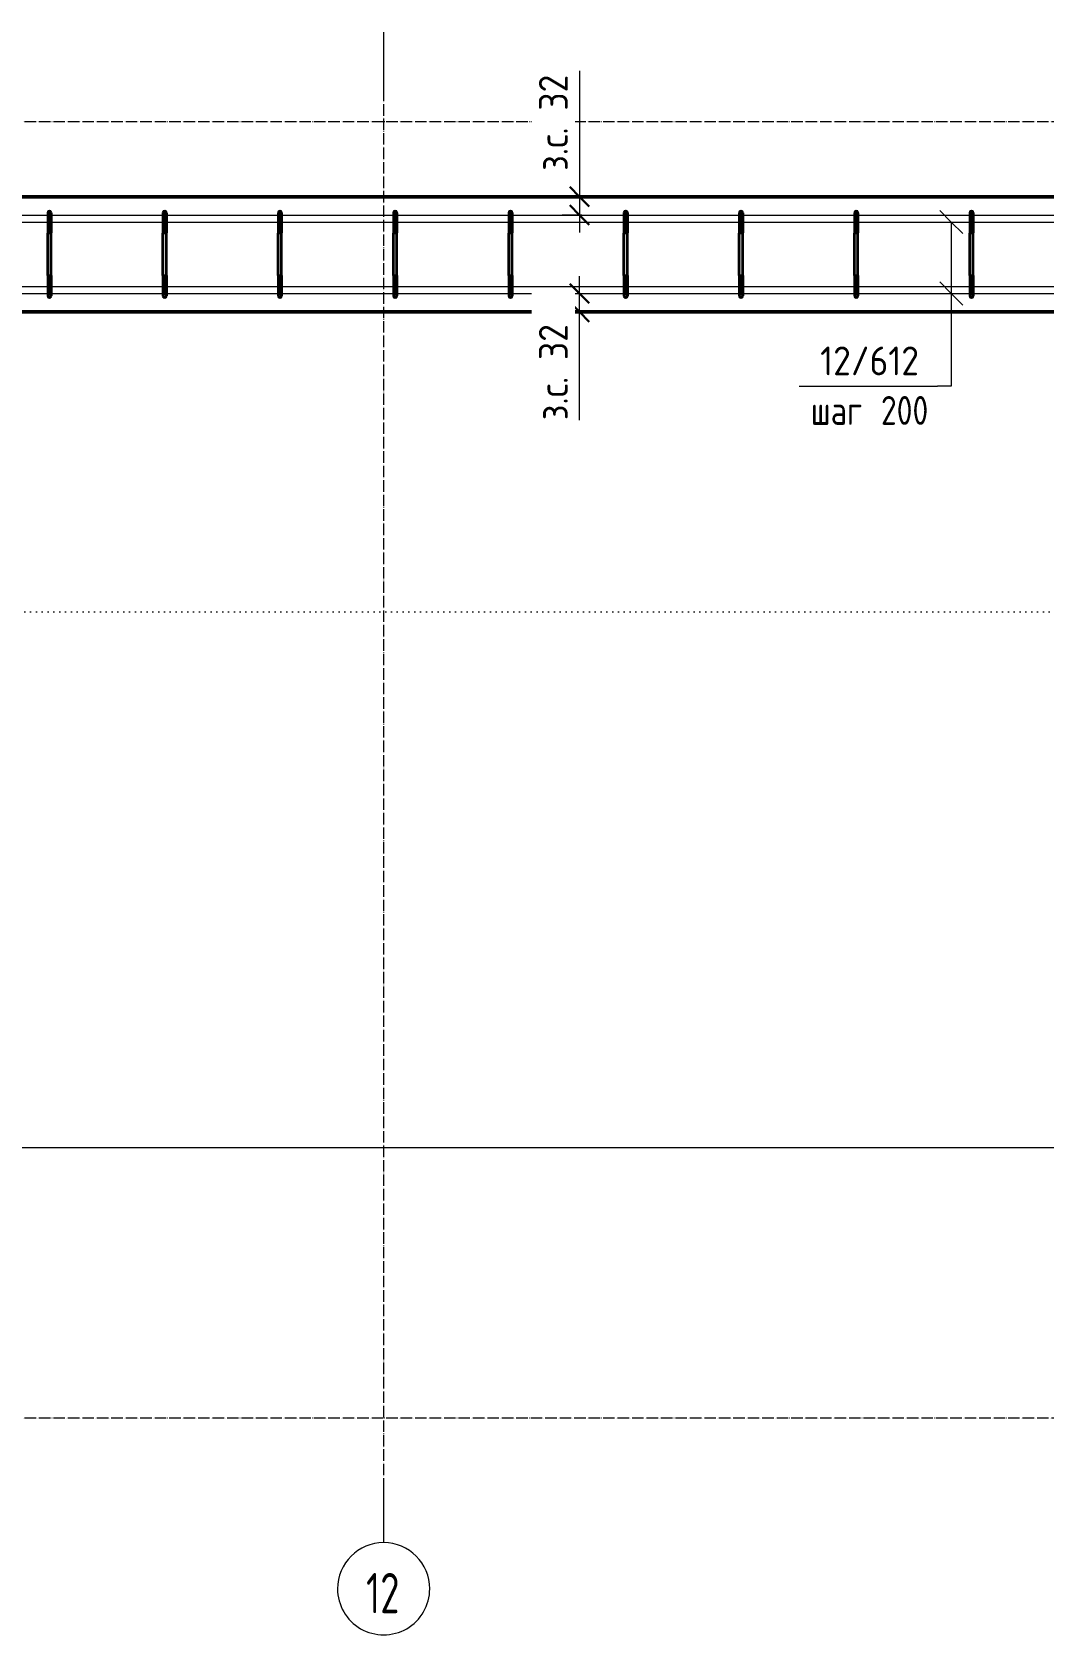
# Model space of a CAD drawing. Header units: millimetres. Extents: x 38156 to 72532, y -3741 to 33881.
# Drawn here: x 58799 to 60555, y 30766 to 33551 of the extents above; entities that cross this region are included whole.
import ezdxf

# ---------------------------------------------------------------- set-up
doc = ezdxf.new("R2010")
doc.units = ezdxf.units.MM
doc.linetypes.add('02 Штрихпунктирная _20 мм_', pattern=[25, 20, -2.5, 0, -2.5])
doc.linetypes.add('04 Пунктир 10мм', pattern=[10, 0, -10])
for name, color, linetype, lineweight in [('AA_Dim', 7, 'Continuous', 9), ('AA_Dim-20', 7, 'Continuous', 9), ('AA_Razrez', 7, 'Continuous', 9), ('AA_Vinoska', 7, 'Continuous', 9), ('AF_Stena_Опалубка', 253, 'Continuous', 20), ('KR_Armatura_Tonkie', 7, 'Continuous', 20), ('KR_Fundament', 7, 'Continuous', 20), ('Оси', 7, 'Continuous', 9)]:
    doc.layers.add(name, color=color, linetype=linetype, lineweight=lineweight)
doc.styles.add('ISOCPEUR', font='isocpeur.ttf', dxfattribs={"width": 0.7, "height": 70})
doc.styles.add('ISOCPEUR_2', font='isocpeur.ttf', dxfattribs={"width": 0.9, "height": 50})
doc.styles.add('ISOCPEUR_3', font='isocpeur.ttf', dxfattribs={"width": 0.8, "height": 50})
doc.dimstyles.new('01_Точн_3_знака__непрозр__З_С_', dxfattribs={"dimscale": 304.8, "dimtxt": 49.799059, "dimasz": 0.111549, "dimexe": 0.098425, "dimexo": 0.065617, "dimgap": 0.016404, "dimtad": 1, "dimdec": 3, "dimrnd": 0.001, "dimdsep": 46, "dimtxsty": 'ISOCPEUR_2', "dimblk1": 'OBLIQUE', "dimblk2": 'OBLIQUE', "dimsah": 1, "dimcen": 0.09, "dimdle": 0.098425, "dimazin": 0, "dimtfac": 1, "dimtdec": 4, "dimtix": 1, "dimtmove": 1, "dimatfit": 3, "dimfxl": 1, "dimtvp": 1, "dimtfill": 1, "dimtolj": 1, "dimtzin": 0, "dimlwd": 18, "dimlwe": 18, "dimarcsym": 2})

# ---------------------------------------------------------------- blocks, each defined once
blk = doc.blocks.new('Ось сетки - d_4мм-2765513-ВК_Арм')
at = {"layer": 'Оси'}
for start, end in [(360, 180), (360, 180), (180, 360), (180, 360)]:
    blk.add_arc((0, 0), 4, start, end, dxfattribs=at)
blk = doc.blocks.new('042_М_Арматуры - Диам длина поз _ Комментарий _засечки_-3763328-ВК_Арм')
at = {"layer": 'AA_Vinoska'}
blk.add_line((-6, 0), (6, 0), dxfattribs=at)
blk = doc.blocks.new('DIMBLOCK37-ВК_Арм')
at = {"layer": 'AA_Dim-20', "lineweight": 18}
for p, q in [((59748.8, 33483.3), (59748.8, 33289.9)), ((59748.8, 33295), (59748.8, 33203)), ((59748.8, 33289.9), (59748.8, 33249)), ((59752.9, 33265), (59718.8, 33265)), ((59748.8, 33265), (59752.9, 33265)), ((59752.9, 33233), (59718.8, 33233)), ((59748.8, 33233), (59752.9, 33233))]:
    blk.add_line(p, q, dxfattribs=at)
at = {"layer": 'AA_Dim-20', "lineweight": 30}
for p, q in [((59748.8, 33265), (59731.8, 33282)), ((59748.8, 33265), (59765.8, 33248)), ((59748.8, 33233), (59731.8, 33250)), ((59748.8, 33233), (59765.8, 33216))]:
    blk.add_line(p, q, dxfattribs=at)
at = {"layer": 'AA_Dim-20', "color": 0, "lineweight": 18, "insert": (59678.5, 33309.9), "char_height": 50, "width": 208.007, "attachment_point": 1, "rotation": 90, "line_spacing_factor": 1.149209, "style": 'ISOCPEUR_2', "bg_fill": 3, "box_fill_scale": 1.25, "bg_fill_color": 256, "bg_fill_true_color": 13158600, "bg_fill_transparency": 0}
blk.add_mtext('з.с. 32', dxfattribs=at)
blk = doc.blocks.new('_Oblique')
at = {"color": 0, "linetype": 'ByBlock', "lineweight": -2}
blk.add_line((-0.5, -0.5), (0.5, 0.5), dxfattribs=at)
blk = doc.blocks.new('DIMBLOCK38-ВК_Арм')
at = {"layer": 'AA_Dim-20', "lineweight": 30}
for p, q in [((59748.8, 33097), (59731.8, 33114)), ((59748.8, 33097), (59765.8, 33080)), ((59748.8, 33065), (59731.8, 33082)), ((59748.8, 33065), (59765.8, 33048))]:
    blk.add_line(p, q, dxfattribs=at)
at = {"layer": 'AA_Dim-20', "lineweight": 18}
for p, q in [((59748.8, 33035), (59748.8, 33127)), ((59744.8, 33097), (59778.8, 33097)), ((59748.8, 33097), (59744.8, 33097)), ((59744.8, 33065), (59778.8, 33065)), ((59748.8, 33065), (59744.8, 33065)), ((59748.8, 33070.4), (59748.8, 33081)), ((59748.8, 32877.1), (59748.8, 33070.4))]:
    blk.add_line(p, q, dxfattribs=at)
at = {"layer": 'AA_Dim-20', "color": 0, "lineweight": 18, "insert": (59678.5, 32877.1), "char_height": 50, "width": 208.007, "attachment_point": 1, "rotation": 90, "line_spacing_factor": 1.149209, "style": 'ISOCPEUR_2', "bg_fill": 3, "box_fill_scale": 1.25, "bg_fill_color": 256, "bg_fill_true_color": 13158600, "bg_fill_transparency": 0}
blk.add_mtext('з.с. 32', dxfattribs=at)

msp = doc.modelspace()

# ---------------------------------------------------------------- hatches: boundary and pattern name
at = {"layer": 'KR_Armatura_Tonkie'}
for points in [[(58832.0427, 33226.5), (58832.0427, 33237), (58826.0427, 33237), (58826.0427, 33226.5)], [(58826.0427, 33201.9867), (58832.0427, 33201.9867), (58832.0427, 33226.5), (58826.0427, 33226.5)], [(58832.0427, 33237), (58831.6408, 33238.5), (58830.5427, 33239.5981), (58829.0427, 33240), (58827.5427, 33239.5981), (58826.4446, 33238.5), (58826.1449, 33237.7765)], [(59032.0427, 33226.5), (59032.0427, 33237), (59026.0427, 33237), (59026.0427, 33226.5)], [(59026.0427, 33201.9867), (59032.0427, 33201.9867), (59032.0427, 33226.5), (59026.0427, 33226.5)], [(59032.0427, 33237), (59031.6408, 33238.5), (59030.5427, 33239.5981), (59029.0427, 33240), (59027.5427, 33239.5981), (59026.4446, 33238.5), (59026.1449, 33237.7765)], [(59232.0427, 33226.5), (59232.0427, 33237), (59226.0427, 33237), (59226.0427, 33226.5)], [(59226.0427, 33201.9867), (59232.0427, 33201.9867), (59232.0427, 33226.5), (59226.0427, 33226.5)], [(59232.0427, 33237), (59231.6408, 33238.5), (59230.5427, 33239.5981), (59229.0427, 33240), (59227.5427, 33239.5981), (59226.4446, 33238.5), (59226.1449, 33237.7765)], [(59432.0427, 33226.5), (59432.0427, 33237), (59426.0427, 33237), (59426.0427, 33226.5)], [(59426.0427, 33201.9867), (59432.0427, 33201.9867), (59432.0427, 33226.5), (59426.0427, 33226.5)], [(59432.0427, 33237), (59431.6408, 33238.5), (59430.5427, 33239.5981), (59429.0427, 33240), (59427.5427, 33239.5981), (59426.4446, 33238.5), (59426.1449, 33237.7765), (59427.0836, 33237.6529)], [(59632.0427, 33226.5), (59632.0427, 33237), (59626.0427, 33237), (59626.0427, 33226.5)], [(59626.0427, 33201.9867), (59632.0427, 33201.9867), (59632.0427, 33226.5), (59626.0427, 33226.5)], [(59632.0427, 33237), (59631.6408, 33238.5), (59630.5427, 33239.5981), (59629.0427, 33240), (59627.5427, 33239.5981), (59626.4446, 33238.5), (59626.1449, 33237.7765), (59629.4845, 33237.3368)], [(59832.0427, 33226.5), (59831.8854, 33237), (59826.0427, 33237), (59826.0427, 33226.5)], [(59826.0427, 33201.9867), (59832.0427, 33201.9867), (59832.0427, 33226.5), (59826.0427, 33226.5)], [(59832.0427, 33237), (59831.6408, 33238.5), (59830.5427, 33239.5981), (59829.0427, 33240), (59827.5427, 33239.5981), (59826.4446, 33238.5), (59826.1449, 33237.7765), (59831.8854, 33237.0207)], [(60032.0427, 33226.5), (60032.0427, 33237), (60026.0427, 33237), (60026.0427, 33226.5)], [(60026.0427, 33201.9867), (60032.0427, 33201.9867), (60032.0427, 33226.5), (60026.0427, 33226.5)], [(60032.0427, 33237), (60031.6408, 33238.5), (60030.5427, 33239.5981), (60029.0427, 33240), (60027.5427, 33239.5981), (60026.4446, 33238.5), (60026.1449, 33237.7765)], [(60232.0427, 33226.5), (60232.0427, 33237), (60226.0427, 33237), (60226.0427, 33226.5)], [(60226.0427, 33201.9867), (60232.0427, 33201.9867), (60232.0427, 33226.5), (60226.0427, 33226.5)], [(60232.0427, 33237), (60231.6408, 33238.5), (60230.5427, 33239.5981), (60229.0427, 33240), (60227.5427, 33239.5981), (60226.4446, 33238.5), (60226.1449, 33237.7765)], [(60432.0427, 33226.5), (60432.0427, 33237), (60426.0427, 33237), (60426.0427, 33226.5)], [(60426.0427, 33201.9867), (60432.0427, 33201.9867), (60432.0427, 33226.5), (60426.0427, 33226.5)], [(60432.0427, 33237), (60431.6408, 33238.5), (60430.5427, 33239.5981), (60429.0427, 33240), (60427.5427, 33239.5981), (60426.4446, 33238.5), (60426.1449, 33237.7765)], [(58826.0427, 33128.0133), (58832.0427, 33128.0133), (58832.0427, 33201.9867), (58826.0427, 33201.9867)], [(59026.0427, 33128.0133), (59032.0427, 33128.0133), (59032.0427, 33201.9867), (59026.0427, 33201.9867)], [(59226.0427, 33128.0133), (59232.0427, 33128.0133), (59232.0427, 33201.9867), (59226.0427, 33201.9867)], [(59426.0427, 33128.0133), (59432.0427, 33128.0133), (59432.0427, 33201.9867), (59426.0427, 33201.9867)], [(59626.0427, 33128.0133), (59632.0427, 33128.0133), (59632.0427, 33201.9867), (59626.0427, 33201.9867)], [(59826.0427, 33128.0133), (59832.0427, 33128.0133), (59832.0427, 33201.9867), (59826.0427, 33201.9867)], [(60026.0427, 33128.0133), (60032.0427, 33128.0133), (60032.0427, 33201.9867), (60026.0427, 33201.9867)], [(60226.0427, 33128.0133), (60232.0427, 33128.0133), (60232.0427, 33201.9867), (60226.0427, 33201.9867)], [(60426.0427, 33128.0133), (60432.0427, 33128.0133), (60432.0427, 33201.9867), (60426.0427, 33201.9867)], [(58832.0427, 33103.5), (58832.0427, 33128.0133), (58826.0427, 33128.0133), (58826.0427, 33103.5)], [(59032.0427, 33103.5), (59032.0427, 33128.0133), (59026.0427, 33128.0133), (59026.0427, 33103.5)], [(59232.0427, 33103.5), (59232.0427, 33128.0133), (59226.0427, 33128.0133), (59226.0427, 33103.5)], [(59432.0427, 33103.5), (59432.0427, 33128.0133), (59426.0427, 33128.0133), (59426.0427, 33103.5)], [(59632.0427, 33103.5), (59632.0427, 33128.0133), (59626.0427, 33128.0133), (59626.0427, 33103.5), (59629.4845, 33103.5)], [(59832.0427, 33103.5), (59832.0427, 33128.0133), (59826.0427, 33128.0133), (59826.0427, 33103.5)], [(60032.0427, 33103.5), (60032.0427, 33128.0133), (60026.0427, 33128.0133), (60026.0427, 33103.5)], [(60232.0427, 33103.5), (60232.0427, 33128.0133), (60226.0427, 33128.0133), (60226.0427, 33103.5)], [(60432.0427, 33103.5), (60432.0427, 33128.0133), (60426.0427, 33128.0133), (60426.0427, 33103.5)], [(58832.0427, 33093), (58832.0427, 33103.5), (58826.0427, 33103.5), (58826.0427, 33093)], [(58829.0427, 33090), (58830.5427, 33090.4019), (58831.6408, 33091.5), (58832.0427, 33093), (58826.1449, 33092.2235), (58826.4446, 33091.5), (58827.5427, 33090.4019), (58828.2663, 33090.1022)], [(59032.0427, 33093), (59032.0427, 33103.5), (59026.0427, 33103.5), (59026.0427, 33093)], [(59029.0427, 33090), (59030.5427, 33090.4019), (59031.6408, 33091.5), (59032.0427, 33093), (59026.1449, 33092.2235), (59026.4446, 33091.5), (59027.5427, 33090.4019), (59028.2663, 33090.1022)], [(59232.0427, 33093), (59232.0427, 33103.5), (59226.0427, 33103.5), (59226.0427, 33093)], [(59229.0427, 33090), (59230.5427, 33090.4019), (59231.6408, 33091.5), (59232.0427, 33093), (59226.1449, 33092.2235), (59226.4446, 33091.5), (59227.5427, 33090.4019), (59228.2663, 33090.1022)], [(59432.0427, 33093), (59432.0427, 33103.5), (59426.0427, 33103.5), (59426.0427, 33093), (59427.0836, 33093)], [(59429.0427, 33090), (59430.5427, 33090.4019), (59431.6408, 33091.5), (59432.0427, 33093), (59426.1449, 33092.2235), (59426.4446, 33091.5), (59427.5427, 33090.4019), (59428.2663, 33090.1022)], [(59629.4845, 33093), (59632.0427, 33093), (59632.0427, 33103.5), (59626.0427, 33103.5), (59626.1449, 33093), (59629.0427, 33093)], [(59629.0427, 33090), (59630.5427, 33090.4019), (59631.6408, 33091.5), (59632.0427, 33093), (59626.1449, 33092.2235), (59626.4446, 33091.5), (59627.5427, 33090.4019), (59628.2663, 33090.1022)], [(59832.0427, 33093), (59832.0427, 33103.5), (59826.0427, 33103.5), (59826.0427, 33093), (59831.8854, 33093)], [(59829.0427, 33090), (59830.5427, 33090.4019), (59831.6408, 33091.5), (59832.0427, 33093), (59826.1449, 33092.2235), (59826.4446, 33091.5), (59827.5427, 33090.4019), (59828.2663, 33090.1022)], [(60026.1449, 33093), (60032.0427, 33093), (60032.0427, 33103.5), (60026.0427, 33103.5), (60026.0427, 33093)], [(60029.0427, 33090), (60030.5427, 33090.4019), (60031.6408, 33091.5), (60032.0427, 33093), (60026.1449, 33092.2235), (60026.4446, 33091.5), (60027.5427, 33090.4019), (60028.2663, 33090.1022)], [(60226.1449, 33093), (60232.0427, 33093), (60232.0427, 33103.5), (60226.0427, 33103.5), (60226.0427, 33093)], [(60229.0427, 33090), (60230.5427, 33090.4019), (60231.6408, 33091.5), (60232.0427, 33093), (60226.1449, 33092.2235), (60226.4446, 33091.5), (60227.5427, 33090.4019), (60228.2663, 33090.1022)], [(60432.0427, 33093), (60432.0427, 33103.5), (60426.0427, 33103.5), (60426.0427, 33093)], [(60429.0427, 33090), (60430.5427, 33090.4019), (60431.6408, 33091.5), (60432.0427, 33093), (60426.1449, 33092.2235), (60426.4446, 33091.5), (60427.5427, 33090.4019), (60428.2663, 33090.1022)]]:
    msp.add_hatch(color=256, dxfattribs=at).paths.add_polyline_path(points)

# ---------------------------------------------------------------- linework, layer by layer
at = {"layer": 'AA_Razrez', "linetype": '04 Пунктир 10мм'}
msp.add_line((57079.4316, 32544.46), (63802.8231, 32544.46), dxfattribs=at)
at = {"layer": 'AA_Vinoska'}
for p, q in [((60394.0427, 33221), (60374.0427, 33241)), ((60394.0427, 33221), (60414.0427, 33201)), ((60394.0427, 33221), (60394.0427, 32935.9286)), ((60394.0427, 33097), (60374.0427, 33117)), ((60394.0427, 33097), (60414.0427, 33077)), ((60394.0427, 33097), (60394.0427, 32935.9286)), ((60394.0427, 32935.9286), (60370.1378, 32935.9286)), ((60394.0427, 32935.9286), (60370.1378, 32935.9286))]:
    msp.add_line(p, q, dxfattribs=at)
at = {"layer": 'AF_Stena_Опалубка', "color": 5, "lineweight": 50}
for p, q in [((63474.0427, 33265), (57514.0427, 33265)), ((57514.0427, 33065), (63474.0427, 33065))]:
    msp.add_line(p, q, dxfattribs=at)
at = {"layer": 'KR_Armatura_Tonkie'}
for p, q in [((57334.0427, 33233), (63454.0427, 33233)), ((57512.0427, 33221), (63454.0427, 33221)), ((57482.0427, 33109), (63454.0427, 33109)), ((57482.0427, 33097), (63454.0427, 33097))]:
    msp.add_line(p, q, dxfattribs=at)
at = {"layer": 'KR_Armatura_Tonkie', "lineweight": 35}
for p, q in [((58826.0427, 33237), (58826.0427, 33226.5)), ((58826.0427, 33237), (58826.0427, 33226.5)), ((58826.0427, 33237), (58826.0427, 33226.5)), ((58826.0427, 33237), (58826.0427, 33226.5)), ((58826.0427, 33226.5), (58826.0427, 33201.9867)), ((58826.0427, 33226.5), (58826.0427, 33201.9867)), ((58826.0427, 33226.5), (58826.0427, 33201.9867)), ((58826.0427, 33226.5), (58826.0427, 33201.9867)), ((58832.0427, 33237), (58832.0427, 33226.5)), ((58832.0427, 33237), (58832.0427, 33226.5)), ((58832.0427, 33237), (58832.0427, 33226.5)), ((58832.0427, 33237), (58832.0427, 33226.5)), ((58832.0427, 33226.5), (58832.0427, 33201.9867)), ((58832.0427, 33226.5), (58832.0427, 33201.9867)), ((58832.0427, 33226.5), (58832.0427, 33201.9867)), ((58832.0427, 33226.5), (58832.0427, 33201.9867)), ((59026.0427, 33237), (59026.0427, 33226.5)), ((59026.0427, 33237), (59026.0427, 33226.5)), ((59026.0427, 33237), (59026.0427, 33226.5)), ((59026.0427, 33226.5), (59026.0427, 33201.9867)), ((59026.0427, 33226.5), (59026.0427, 33201.9867)), ((59026.0427, 33226.5), (59026.0427, 33201.9867)), ((59032.0427, 33237), (59032.0427, 33226.5)), ((59032.0427, 33237), (59032.0427, 33226.5)), ((59032.0427, 33237), (59032.0427, 33226.5)), ((59032.0427, 33226.5), (59032.0427, 33201.9867)), ((59032.0427, 33226.5), (59032.0427, 33201.9867)), ((59032.0427, 33226.5), (59032.0427, 33201.9867)), ((59226.0427, 33237), (59226.0427, 33226.5)), ((59226.0427, 33237), (59226.0427, 33226.5)), ((59226.0427, 33237), (59226.0427, 33226.5)), ((59226.0427, 33237), (59226.0427, 33226.5)), ((59226.0427, 33226.5), (59226.0427, 33201.9867)), ((59226.0427, 33226.5), (59226.0427, 33201.9867)), ((59226.0427, 33226.5), (59226.0427, 33201.9867)), ((59226.0427, 33226.5), (59226.0427, 33201.9867)), ((59232.0427, 33237), (59232.0427, 33226.5)), ((59232.0427, 33237), (59232.0427, 33226.5)), ((59232.0427, 33237), (59232.0427, 33226.5)), ((59232.0427, 33237), (59232.0427, 33226.5)), ((59232.0427, 33226.5), (59232.0427, 33201.9867)), ((59232.0427, 33226.5), (59232.0427, 33201.9867)), ((59232.0427, 33226.5), (59232.0427, 33201.9867)), ((59232.0427, 33226.5), (59232.0427, 33201.9867)), ((59426.0427, 33237), (59426.0427, 33226.5)), ((59426.0427, 33237), (59426.0427, 33226.5)), ((59426.0427, 33237), (59426.0427, 33226.5)), ((59426.0427, 33226.5), (59426.0427, 33201.9867)), ((59426.0427, 33226.5), (59426.0427, 33201.9867)), ((59426.0427, 33226.5), (59426.0427, 33201.9867)), ((59432.0427, 33237), (59432.0427, 33226.5)), ((59432.0427, 33237), (59432.0427, 33226.5)), ((59432.0427, 33237), (59432.0427, 33226.5)), ((59432.0427, 33226.5), (59432.0427, 33201.9867)), ((59432.0427, 33226.5), (59432.0427, 33201.9867)), ((59432.0427, 33226.5), (59432.0427, 33201.9867)), ((59626.0427, 33237), (59626.0427, 33226.5)), ((59626.0427, 33237), (59626.0427, 33226.5)), ((59626.0427, 33237), (59626.0427, 33226.5)), ((59626.0427, 33237), (59626.0427, 33226.5)), ((59626.0427, 33226.5), (59626.0427, 33201.9867)), ((59626.0427, 33226.5), (59626.0427, 33201.9867)), ((59626.0427, 33226.5), (59626.0427, 33201.9867)), ((59626.0427, 33226.5), (59626.0427, 33201.9867)), ((59632.0427, 33237), (59632.0427, 33226.5)), ((59632.0427, 33237), (59632.0427, 33226.5)), ((59632.0427, 33237), (59632.0427, 33226.5)), ((59632.0427, 33237), (59632.0427, 33226.5)), ((59632.0427, 33226.5), (59632.0427, 33201.9867)), ((59632.0427, 33226.5), (59632.0427, 33201.9867)), ((59632.0427, 33226.5), (59632.0427, 33201.9867)), ((59632.0427, 33226.5), (59632.0427, 33201.9867)), ((59826.0427, 33237), (59826.0427, 33226.5)), ((59826.0427, 33237), (59826.0427, 33226.5)), ((59826.0427, 33237), (59826.0427, 33226.5)), ((59826.0427, 33226.5), (59826.0427, 33201.9867)), ((59826.0427, 33226.5), (59826.0427, 33201.9867)), ((59826.0427, 33226.5), (59826.0427, 33201.9867)), ((59832.0427, 33237), (59832.0427, 33226.5)), ((59832.0427, 33237), (59832.0427, 33226.5)), ((59832.0427, 33237), (59832.0427, 33226.5)), ((59832.0427, 33226.5), (59832.0427, 33201.9867)), ((59832.0427, 33226.5), (59832.0427, 33201.9867)), ((59832.0427, 33226.5), (59832.0427, 33201.9867)), ((60026.0427, 33237), (60026.0427, 33226.5)), ((60026.0427, 33237), (60026.0427, 33226.5)), ((60026.0427, 33237), (60026.0427, 33226.5)), ((60026.0427, 33237), (60026.0427, 33226.5)), ((60026.0427, 33226.5), (60026.0427, 33201.9867)), ((60026.0427, 33226.5), (60026.0427, 33201.9867)), ((60026.0427, 33226.5), (60026.0427, 33201.9867)), ((60026.0427, 33226.5), (60026.0427, 33201.9867)), ((60032.0427, 33237), (60032.0427, 33226.5)), ((60032.0427, 33237), (60032.0427, 33226.5)), ((60032.0427, 33237), (60032.0427, 33226.5)), ((60032.0427, 33237), (60032.0427, 33226.5)), ((60032.0427, 33226.5), (60032.0427, 33201.9867)), ((60032.0427, 33226.5), (60032.0427, 33201.9867)), ((60032.0427, 33226.5), (60032.0427, 33201.9867)), ((60032.0427, 33226.5), (60032.0427, 33201.9867)), ((60226.0427, 33237), (60226.0427, 33226.5)), ((60226.0427, 33237), (60226.0427, 33226.5)), ((60226.0427, 33237), (60226.0427, 33226.5)), ((60226.0427, 33226.5), (60226.0427, 33201.9867)), ((60226.0427, 33226.5), (60226.0427, 33201.9867)), ((60226.0427, 33226.5), (60226.0427, 33201.9867)), ((60232.0427, 33237), (60232.0427, 33226.5)), ((60232.0427, 33237), (60232.0427, 33226.5)), ((60232.0427, 33237), (60232.0427, 33226.5)), ((60232.0427, 33226.5), (60232.0427, 33201.9867)), ((60232.0427, 33226.5), (60232.0427, 33201.9867)), ((60232.0427, 33226.5), (60232.0427, 33201.9867)), ((60426.0427, 33237), (60426.0427, 33226.5)), ((60426.0427, 33237), (60426.0427, 33226.5)), ((60426.0427, 33237), (60426.0427, 33226.5)), ((60426.0427, 33237), (60426.0427, 33226.5)), ((60426.0427, 33226.5), (60426.0427, 33201.9867)), ((60426.0427, 33226.5), (60426.0427, 33201.9867)), ((60426.0427, 33226.5), (60426.0427, 33201.9867)), ((60426.0427, 33226.5), (60426.0427, 33201.9867)), ((60432.0427, 33237), (60432.0427, 33226.5)), ((60432.0427, 33237), (60432.0427, 33226.5)), ((60432.0427, 33237), (60432.0427, 33226.5)), ((60432.0427, 33237), (60432.0427, 33226.5)), ((60432.0427, 33226.5), (60432.0427, 33201.9867)), ((60432.0427, 33226.5), (60432.0427, 33201.9867)), ((60432.0427, 33226.5), (60432.0427, 33201.9867)), ((60432.0427, 33226.5), (60432.0427, 33201.9867)), ((58826.0427, 33201.9867), (58832.0427, 33201.9867)), ((58826.0427, 33128.0629), (58826.0427, 33201.9371)), ((58826.0427, 33128.0629), (58826.0427, 33201.9371)), ((58826.0427, 33128.0629), (58826.0427, 33201.9371)), ((58826.0427, 33128.0629), (58826.0427, 33201.9371)), ((58832.0427, 33128.0629), (58832.0427, 33201.9371)), ((58832.0427, 33128.0629), (58832.0427, 33201.9371)), ((58832.0427, 33128.0629), (58832.0427, 33201.9371)), ((58832.0427, 33128.0629), (58832.0427, 33201.9371)), ((59026.0427, 33201.9867), (59032.0427, 33201.9867)), ((59026.0427, 33128.0629), (59026.0427, 33201.9371)), ((59026.0427, 33128.0629), (59026.0427, 33201.9371)), ((59026.0427, 33128.0629), (59026.0427, 33201.9371)), ((59032.0427, 33128.0629), (59032.0427, 33201.9371)), ((59032.0427, 33128.0629), (59032.0427, 33201.9371)), ((59032.0427, 33128.0629), (59032.0427, 33201.9371)), ((59226.0427, 33201.9867), (59232.0427, 33201.9867)), ((59226.0427, 33128.0629), (59226.0427, 33201.9371)), ((59226.0427, 33128.0629), (59226.0427, 33201.9371)), ((59226.0427, 33128.0629), (59226.0427, 33201.9371)), ((59226.0427, 33128.0629), (59226.0427, 33201.9371)), ((59232.0427, 33128.0629), (59232.0427, 33201.9371)), ((59232.0427, 33128.0629), (59232.0427, 33201.9371)), ((59232.0427, 33128.0629), (59232.0427, 33201.9371)), ((59232.0427, 33128.0629), (59232.0427, 33201.9371)), ((59426.0427, 33201.9867), (59432.0427, 33201.9867)), ((59426.0427, 33128.0629), (59426.0427, 33201.9371)), ((59426.0427, 33128.0629), (59426.0427, 33201.9371)), ((59426.0427, 33128.0629), (59426.0427, 33201.9371)), ((59432.0427, 33128.0629), (59432.0427, 33201.9371)), ((59432.0427, 33128.0629), (59432.0427, 33201.9371)), ((59432.0427, 33128.0629), (59432.0427, 33201.9371)), ((59626.0427, 33201.9867), (59632.0427, 33201.9867)), ((59626.0427, 33128.0629), (59626.0427, 33201.9371)), ((59626.0427, 33128.0629), (59626.0427, 33201.9371)), ((59626.0427, 33128.0629), (59626.0427, 33201.9371)), ((59626.0427, 33128.0629), (59626.0427, 33201.9371)), ((59632.0427, 33128.0629), (59632.0427, 33201.9371)), ((59632.0427, 33128.0629), (59632.0427, 33201.9371)), ((59632.0427, 33128.0629), (59632.0427, 33201.9371)), ((59632.0427, 33128.0629), (59632.0427, 33201.9371)), ((59826.0427, 33201.9867), (59832.0427, 33201.9867)), ((59826.0427, 33128.0629), (59826.0427, 33201.9371)), ((59826.0427, 33128.0629), (59826.0427, 33201.9371)), ((59826.0427, 33128.0629), (59826.0427, 33201.9371)), ((59832.0427, 33128.0629), (59832.0427, 33201.9371)), ((59832.0427, 33128.0629), (59832.0427, 33201.9371)), ((59832.0427, 33128.0629), (59832.0427, 33201.9371)), ((60026.0427, 33201.9867), (60032.0427, 33201.9867)), ((60026.0427, 33128.0629), (60026.0427, 33201.9371)), ((60026.0427, 33128.0629), (60026.0427, 33201.9371)), ((60026.0427, 33128.0629), (60026.0427, 33201.9371)), ((60026.0427, 33128.0629), (60026.0427, 33201.9371)), ((60032.0427, 33128.0629), (60032.0427, 33201.9371)), ((60032.0427, 33128.0629), (60032.0427, 33201.9371)), ((60032.0427, 33128.0629), (60032.0427, 33201.9371)), ((60032.0427, 33128.0629), (60032.0427, 33201.9371)), ((60226.0427, 33201.9867), (60232.0427, 33201.9867)), ((60226.0427, 33128.0629), (60226.0427, 33201.9371)), ((60226.0427, 33128.0629), (60226.0427, 33201.9371)), ((60226.0427, 33128.0629), (60226.0427, 33201.9371)), ((60232.0427, 33128.0629), (60232.0427, 33201.9371)), ((60232.0427, 33128.0629), (60232.0427, 33201.9371)), ((60232.0427, 33128.0629), (60232.0427, 33201.9371)), ((60426.0427, 33201.9867), (60432.0427, 33201.9867)), ((60426.0427, 33128.0629), (60426.0427, 33201.9371)), ((60426.0427, 33128.0629), (60426.0427, 33201.9371)), ((60426.0427, 33128.0629), (60426.0427, 33201.9371)), ((60426.0427, 33128.0629), (60426.0427, 33201.9371)), ((60432.0427, 33128.0629), (60432.0427, 33201.9371)), ((60432.0427, 33128.0629), (60432.0427, 33201.9371)), ((60432.0427, 33128.0629), (60432.0427, 33201.9371)), ((60432.0427, 33128.0629), (60432.0427, 33201.9371)), ((58826.0427, 33128.0133), (58826.0427, 33103.5)), ((58826.0427, 33128.0133), (58826.0427, 33103.5)), ((58826.0427, 33128.0133), (58832.0427, 33128.0133)), ((58826.0427, 33128.0133), (58826.0427, 33103.5)), ((58826.0427, 33128.0133), (58826.0427, 33103.5)), ((58832.0427, 33128.0133), (58832.0427, 33103.5)), ((58832.0427, 33128.0133), (58832.0427, 33103.5)), ((58832.0427, 33128.0133), (58832.0427, 33103.5)), ((58832.0427, 33128.0133), (58832.0427, 33103.5)), ((59026.0427, 33128.0133), (59026.0427, 33103.5)), ((59026.0427, 33128.0133), (59032.0427, 33128.0133)), ((59026.0427, 33128.0133), (59026.0427, 33103.5)), ((59026.0427, 33128.0133), (59026.0427, 33103.5)), ((59032.0427, 33128.0133), (59032.0427, 33103.5)), ((59032.0427, 33128.0133), (59032.0427, 33103.5)), ((59032.0427, 33128.0133), (59032.0427, 33103.5)), ((59226.0427, 33128.0133), (59226.0427, 33103.5)), ((59226.0427, 33128.0133), (59226.0427, 33103.5)), ((59226.0427, 33128.0133), (59232.0427, 33128.0133)), ((59226.0427, 33128.0133), (59226.0427, 33103.5)), ((59226.0427, 33128.0133), (59226.0427, 33103.5)), ((59232.0427, 33128.0133), (59232.0427, 33103.5)), ((59232.0427, 33128.0133), (59232.0427, 33103.5)), ((59232.0427, 33128.0133), (59232.0427, 33103.5)), ((59232.0427, 33128.0133), (59232.0427, 33103.5)), ((59426.0427, 33128.0133), (59426.0427, 33103.5)), ((59426.0427, 33128.0133), (59432.0427, 33128.0133)), ((59426.0427, 33128.0133), (59426.0427, 33103.5)), ((59426.0427, 33128.0133), (59426.0427, 33103.5)), ((59432.0427, 33128.0133), (59432.0427, 33103.5)), ((59432.0427, 33128.0133), (59432.0427, 33103.5)), ((59432.0427, 33128.0133), (59432.0427, 33103.5)), ((59626.0427, 33128.0133), (59626.0427, 33103.5)), ((59626.0427, 33128.0133), (59626.0427, 33103.5)), ((59626.0427, 33128.0133), (59632.0427, 33128.0133)), ((59626.0427, 33128.0133), (59626.0427, 33103.5)), ((59626.0427, 33128.0133), (59626.0427, 33103.5)), ((59632.0427, 33128.0133), (59632.0427, 33103.5)), ((59632.0427, 33128.0133), (59632.0427, 33103.5)), ((59632.0427, 33128.0133), (59632.0427, 33103.5)), ((59632.0427, 33128.0133), (59632.0427, 33103.5)), ((59826.0427, 33128.0133), (59826.0427, 33103.5)), ((59826.0427, 33128.0133), (59832.0427, 33128.0133)), ((59826.0427, 33128.0133), (59826.0427, 33103.5)), ((59826.0427, 33128.0133), (59826.0427, 33103.5)), ((59832.0427, 33128.0133), (59832.0427, 33103.5)), ((59832.0427, 33128.0133), (59832.0427, 33103.5)), ((59832.0427, 33128.0133), (59832.0427, 33103.5)), ((60026.0427, 33128.0133), (60026.0427, 33103.5)), ((60026.0427, 33128.0133), (60026.0427, 33103.5)), ((60026.0427, 33128.0133), (60032.0427, 33128.0133)), ((60026.0427, 33128.0133), (60026.0427, 33103.5)), ((60026.0427, 33128.0133), (60026.0427, 33103.5)), ((60032.0427, 33128.0133), (60032.0427, 33103.5)), ((60032.0427, 33128.0133), (60032.0427, 33103.5)), ((60032.0427, 33128.0133), (60032.0427, 33103.5)), ((60032.0427, 33128.0133), (60032.0427, 33103.5)), ((60226.0427, 33128.0133), (60226.0427, 33103.5)), ((60226.0427, 33128.0133), (60232.0427, 33128.0133)), ((60226.0427, 33128.0133), (60226.0427, 33103.5)), ((60226.0427, 33128.0133), (60226.0427, 33103.5)), ((60232.0427, 33128.0133), (60232.0427, 33103.5)), ((60232.0427, 33128.0133), (60232.0427, 33103.5)), ((60232.0427, 33128.0133), (60232.0427, 33103.5)), ((60426.0427, 33128.0133), (60426.0427, 33103.5)), ((60426.0427, 33128.0133), (60426.0427, 33103.5)), ((60426.0427, 33128.0133), (60432.0427, 33128.0133)), ((60426.0427, 33128.0133), (60426.0427, 33103.5)), ((60426.0427, 33128.0133), (60426.0427, 33103.5)), ((60432.0427, 33128.0133), (60432.0427, 33103.5)), ((60432.0427, 33128.0133), (60432.0427, 33103.5)), ((60432.0427, 33128.0133), (60432.0427, 33103.5)), ((60432.0427, 33128.0133), (60432.0427, 33103.5)), ((58826.0427, 33103.5), (58826.0427, 33093)), ((58826.0427, 33103.5), (58826.0427, 33093)), ((58826.0427, 33103.5), (58826.0427, 33093)), ((58826.0427, 33103.5), (58826.0427, 33093)), ((58832.0427, 33103.5), (58832.0427, 33093)), ((58832.0427, 33103.5), (58832.0427, 33093)), ((58832.0427, 33103.5), (58832.0427, 33093)), ((58832.0427, 33103.5), (58832.0427, 33093)), ((59026.0427, 33103.5), (59026.0427, 33093)), ((59026.0427, 33103.5), (59026.0427, 33093)), ((59026.0427, 33103.5), (59026.0427, 33093)), ((59032.0427, 33103.5), (59032.0427, 33093)), ((59032.0427, 33103.5), (59032.0427, 33093)), ((59032.0427, 33103.5), (59032.0427, 33093)), ((59226.0427, 33103.5), (59226.0427, 33093)), ((59226.0427, 33103.5), (59226.0427, 33093)), ((59226.0427, 33103.5), (59226.0427, 33093)), ((59226.0427, 33103.5), (59226.0427, 33093)), ((59232.0427, 33103.5), (59232.0427, 33093)), ((59232.0427, 33103.5), (59232.0427, 33093)), ((59232.0427, 33103.5), (59232.0427, 33093)), ((59232.0427, 33103.5), (59232.0427, 33093)), ((59426.0427, 33103.5), (59426.0427, 33093)), ((59426.0427, 33103.5), (59426.0427, 33093)), ((59426.0427, 33103.5), (59426.0427, 33093)), ((59432.0427, 33103.5), (59432.0427, 33093)), ((59432.0427, 33103.5), (59432.0427, 33093)), ((59432.0427, 33103.5), (59432.0427, 33093)), ((59626.0427, 33103.5), (59626.0427, 33093)), ((59626.0427, 33103.5), (59626.0427, 33093)), ((59626.0427, 33103.5), (59626.0427, 33093)), ((59626.0427, 33103.5), (59626.0427, 33093)), ((59632.0427, 33103.5), (59632.0427, 33093)), ((59632.0427, 33103.5), (59632.0427, 33093)), ((59632.0427, 33103.5), (59632.0427, 33093)), ((59632.0427, 33103.5), (59632.0427, 33093)), ((59826.0427, 33103.5), (59826.0427, 33093)), ((59826.0427, 33103.5), (59826.0427, 33093)), ((59826.0427, 33103.5), (59826.0427, 33093)), ((59832.0427, 33103.5), (59832.0427, 33093)), ((59832.0427, 33103.5), (59832.0427, 33093)), ((59832.0427, 33103.5), (59832.0427, 33093)), ((60026.0427, 33103.5), (60026.0427, 33093)), ((60026.0427, 33103.5), (60026.0427, 33093)), ((60026.0427, 33103.5), (60026.0427, 33093)), ((60026.0427, 33103.5), (60026.0427, 33093)), ((60032.0427, 33103.5), (60032.0427, 33093)), ((60032.0427, 33103.5), (60032.0427, 33093)), ((60032.0427, 33103.5), (60032.0427, 33093)), ((60032.0427, 33103.5), (60032.0427, 33093)), ((60226.0427, 33103.5), (60226.0427, 33093)), ((60226.0427, 33103.5), (60226.0427, 33093)), ((60226.0427, 33103.5), (60226.0427, 33093)), ((60232.0427, 33103.5), (60232.0427, 33093)), ((60232.0427, 33103.5), (60232.0427, 33093)), ((60232.0427, 33103.5), (60232.0427, 33093)), ((60426.0427, 33103.5), (60426.0427, 33093)), ((60426.0427, 33103.5), (60426.0427, 33093)), ((60426.0427, 33103.5), (60426.0427, 33093)), ((60426.0427, 33103.5), (60426.0427, 33093)), ((60432.0427, 33103.5), (60432.0427, 33093)), ((60432.0427, 33103.5), (60432.0427, 33093)), ((60432.0427, 33103.5), (60432.0427, 33093)), ((60432.0427, 33103.5), (60432.0427, 33093))]:
    msp.add_line(p, q, dxfattribs=at)
for centre, start, end in [((58829.0427, 33237), 0, 180), ((58829.0427, 33237), 0, 180), ((58829.0427, 33237), 0, 180), ((58829.0427, 33237), 0, 180), ((58829.0427, 33237), 0, 180), ((58829.0427, 33237), 0, 180), ((58829.0427, 33237), 0, 180), ((58829.0427, 33237), 0, 180), ((59029.0427, 33237), 0, 180), ((59029.0427, 33237), 0, 180), ((59029.0427, 33237), 0, 180), ((59029.0427, 33237), 0, 180), ((59029.0427, 33237), 0, 180), ((59029.0427, 33237), 0, 180), ((59229.0427, 33237), 0, 180), ((59229.0427, 33237), 0, 180), ((59229.0427, 33237), 0, 180), ((59229.0427, 33237), 0, 180), ((59229.0427, 33237), 0, 180), ((59229.0427, 33237), 0, 180), ((59229.0427, 33237), 0, 180), ((59229.0427, 33237), 0, 180), ((59429.0427, 33237), 0, 180), ((59429.0427, 33237), 0, 180), ((59429.0427, 33237), 0, 180), ((59429.0427, 33237), 0, 180), ((59429.0427, 33237), 0, 180), ((59429.0427, 33237), 0, 180), ((59629.0427, 33237), 0, 180), ((59629.0427, 33237), 0, 180), ((59629.0427, 33237), 0, 180), ((59629.0427, 33237), 0, 180), ((59629.0427, 33237), 0, 180), ((59629.0427, 33237), 0, 180), ((59629.0427, 33237), 0, 180), ((59629.0427, 33237), 0, 180), ((59829.0427, 33237), 0, 180), ((59829.0427, 33237), 0, 180), ((59829.0427, 33237), 17.7565214, 180), ((59829.0427, 33237), 17.7565214, 180), ((59829.0427, 33237), 17.7565214, 180), ((59829.0427, 33237), 17.7565214, 180), ((59829.0427, 33237), 0, 15), ((59829.0427, 33237), 0, 15), ((59829.0427, 33237), 0, 15), ((59829.0427, 33237), 0, 15), ((60029.0427, 33237), 0, 180), ((60029.0427, 33237), 0, 180), ((60029.0427, 33237), 0, 180), ((60029.0427, 33237), 0, 180), ((60029.0427, 33237), 0, 180), ((60029.0427, 33237), 0, 180), ((60029.0427, 33237), 0, 180), ((60029.0427, 33237), 0, 180), ((60229.0427, 33237), 0, 180), ((60229.0427, 33237), 0, 180), ((60229.0427, 33237), 0, 180), ((60229.0427, 33237), 0, 180), ((60229.0427, 33237), 0, 180), ((60229.0427, 33237), 0, 180), ((60429.0427, 33237), 0, 180), ((60429.0427, 33237), 0, 180), ((60429.0427, 33237), 0, 180), ((60429.0427, 33237), 0, 180), ((60429.0427, 33237), 0, 180), ((60429.0427, 33237), 0, 180), ((60429.0427, 33237), 0, 180), ((60429.0427, 33237), 0, 180), ((58829.0427, 33093), 180, 0), ((58829.0427, 33093), 180, 0), ((58829.0427, 33093), 180, 0), ((58829.0427, 33093), 180, 0), ((58829.0427, 33093), 180, 0), ((58829.0427, 33093), 180, 0), ((58829.0427, 33093), 180, 0), ((58829.0427, 33093), 180, 0), ((59029.0427, 33093), 180, 0), ((59029.0427, 33093), 180, 0), ((59029.0427, 33093), 180, 0), ((59029.0427, 33093), 180, 0), ((59029.0427, 33093), 180, 0), ((59029.0427, 33093), 180, 0), ((59229.0427, 33093), 180, 0), ((59229.0427, 33093), 180, 0), ((59229.0427, 33093), 180, 0), ((59229.0427, 33093), 180, 0), ((59229.0427, 33093), 180, 0), ((59229.0427, 33093), 180, 0), ((59229.0427, 33093), 180, 0), ((59229.0427, 33093), 180, 0), ((59429.0427, 33093), 180, 0), ((59429.0427, 33093), 180, 0), ((59429.0427, 33093), 180, 0), ((59429.0427, 33093), 180, 0), ((59429.0427, 33093), 180, 0), ((59429.0427, 33093), 180, 0), ((59629.0427, 33093), 180, 0), ((59629.0427, 33093), 180, 0), ((59629.0427, 33093), 180, 0), ((59629.0427, 33093), 180, 0), ((59629.0427, 33093), 180, 0), ((59629.0427, 33093), 180, 0), ((59629.0427, 33093), 180, 0), ((59629.0427, 33093), 180, 0), ((59829.0427, 33093), 180, 0), ((59829.0427, 33093), 180, 0), ((59829.0427, 33093), 180, 342.2434786), ((59829.0427, 33093), 180, 342.2434786), ((59829.0427, 33093), 180, 342.2434786), ((59829.0427, 33093), 180, 342.2434786), ((59829.0427, 33093), 345, 0), ((59829.0427, 33093), 345, 0), ((59829.0427, 33093), 345, 0), ((59829.0427, 33093), 345, 0), ((60029.0427, 33093), 180, 0), ((60029.0427, 33093), 180, 0), ((60029.0427, 33093), 180, 0), ((60029.0427, 33093), 180, 0), ((60029.0427, 33093), 180, 0), ((60029.0427, 33093), 180, 0), ((60029.0427, 33093), 180, 0), ((60029.0427, 33093), 180, 0), ((60229.0427, 33093), 180, 0), ((60229.0427, 33093), 180, 0), ((60229.0427, 33093), 180, 0), ((60229.0427, 33093), 180, 0), ((60229.0427, 33093), 180, 0), ((60229.0427, 33093), 180, 0), ((60429.0427, 33093), 180, 0), ((60429.0427, 33093), 180, 0), ((60429.0427, 33093), 180, 0), ((60429.0427, 33093), 180, 0), ((60429.0427, 33093), 180, 0), ((60429.0427, 33093), 180, 0), ((60429.0427, 33093), 180, 0), ((60429.0427, 33093), 180, 0)]:
    msp.add_arc(centre, 3, start, end, dxfattribs=at)
at = {"layer": 'KR_Fundament'}
for p, q in [((57314.0427, 33265), (63474.0427, 33265)), ((57514.0427, 31615), (63274.0427, 31615))]:
    msp.add_line(p, q, dxfattribs=at)
at = {"layer": 'Оси'}
for p, q in [((59409.0427, 33550.6101), (59409.0427, 33450.6101)), ((59409.0427, 31029.1712), (59409.0427, 30929.1712))]:
    msp.add_line(p, q, dxfattribs=at)
at = {"layer": 'Оси', "linetype": '02 Штрихпунктирная _20 мм_'}
for p, q in [((59409.0427, 33450.6101), (59409.0427, 31029.1712)), ((63374.0427, 33395), (57253.449, 33395)), ((63374.0427, 31145), (57253.449, 31145))]:
    msp.add_line(p, q, dxfattribs=at)

# ---------------------------------------------------------------- block references
at = {"layer": 'AA_Vinoska', "xscale": 19.99999999999999, "yscale": 19.99999999999999, "zscale": 19.99999999999999}
msp.add_blockref('042_М_Арматуры - Диам длина поз _ Комментарий _засечки_-3763328-ВК_Арм', (60250.1378, 32935.9286), dxfattribs=at)
at = {"layer": 'Оси', "xscale": 19.99999999999999, "yscale": 19.99999999999999, "zscale": 19.99999999999999, "rotation": 180}
msp.add_blockref('Ось сетки - d_4мм-2765513-ВК_Арм', (59409.0427, 30849.1712), dxfattribs=at)

# ---------------------------------------------------------------- texts
at = {"layer": 'AA_Vinoska', "char_height": 50, "attachment_point": 1}
for s, insert, width, style in [('12/612', (60166.4506, 33005.0107), 210.683475, 'ISOCPEUR_2'), (' 200', (60246.4789, 32919.0296), 133.4008, 'ISOCPEUR_3'), ('шаг', (60150.1706, 32919.0296), 116.7257, 'ISOCPEUR_3')]:
    msp.add_mtext(s, dxfattribs=dict(at, insert=insert, width=width, style=style))
at = {"layer": 'Оси', "insert": (59378.4789, 30876.5895), "char_height": 70, "width": 71.8312, "attachment_point": 1, "style": 'ISOCPEUR'}
msp.add_mtext('12', dxfattribs=at)

# ---------------------------------------------------------------- next in the draw order: dimensions: what is measured, and where the dimension line sits
at = {"layer": 'AA_Dim', "lineweight": 18}
for base, p1, p2, picture, middle in [((59748.8103, 33233), (59772.852, 33265), (59772.852, 33233), 'DIMBLOCK37-ВК_Арм', (59711.8209, 33413.9148)), ((59748.8103, 33097), (59724.7687, 33065), (59724.7687, 33097), 'DIMBLOCK38-ВК_Арм', (59711.8209, 32981.0958))]:
    dim = msp.add_linear_dim(base=base, p1=p1, p2=p2, angle=90, dimstyle='01_Точн_3_знака__непрозр__З_С_', override={"dimpost": '<>', "dimfxl": 32}, dxfattribs=at)
    dim.commit()
    dim.dimension.update_dxf_attribs({"geometry": picture, "text_midpoint": middle, "dimtype": 160, "text_rotation": 90})

doc.saveas('drawing.dxf')
